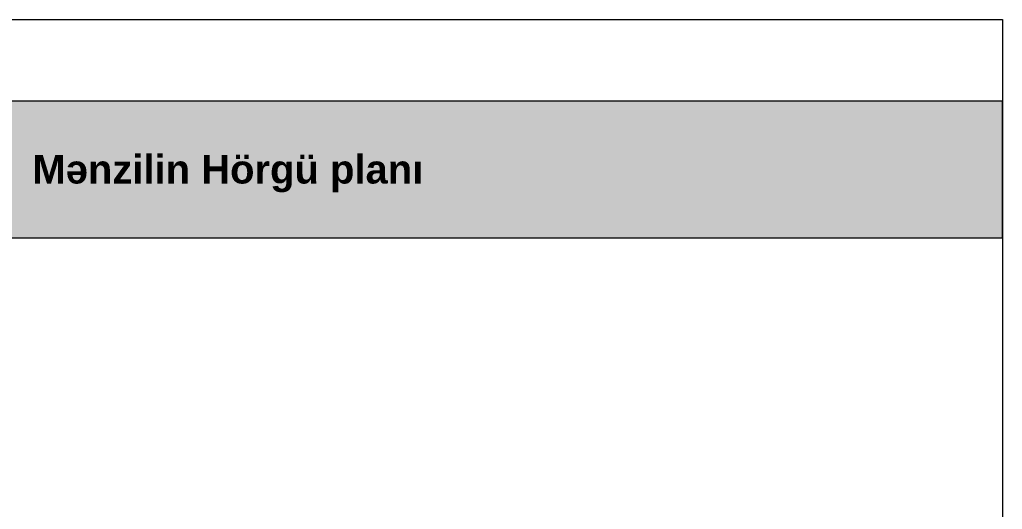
# Model space of a CAD drawing. Header units: millimetres. Extents: x 1680 to 166026, y 35966 to 91121.
# Drawn here: x 9655 to 23762, y 66176 to 73202 of the extents above; entities that cross this region are included whole.
import ezdxf

# ---------------------------------------------------------------- set-up
doc = ezdxf.new("R2010")
doc.units = ezdxf.units.MM
doc.layers.add('2D - Общий_Ном._пера__1', color=7, linetype='Continuous', lineweight=15)
doc.styles.add('style2', font='arial.ttf', dxfattribs={"width": 0.85})

msp = doc.modelspace()

# ---------------------------------------------------------------- hatches: boundary and pattern name
at = {"lineweight": 5, "true_color": 0xffd999}
h = msp.add_hatch(color=41, dxfattribs=at)
h.dxf.hatch_style = 1
h.paths.add_polyline_path([(1679.8, 72030.5), (1679.8, 70073.4), (23762.1, 70073.4), (23762.1, 72030.5)])

# ---------------------------------------------------------------- linework, layer by layer
at = {"color": 41, "lineweight": 5, "true_color": 0xffd999}
msp.add_lwpolyline([(1679.8, 72030.5), (1679.8, 70073.4), (23762.1, 70073.4), (23762.1, 72030.5)], close=True, dxfattribs=at)
at = {"layer": '2D - Общий_Ном._пера__1', "color": 253, "linetype": 'Continuous', "lineweight": 0}
msp.add_lwpolyline([(1679.8, 73202.2), (23762.1, 73202.2), (23762.1, 40910.2), (1679.8, 40910.2), (1679.8, 73202.2)], dxfattribs=at)

# ---------------------------------------------------------------- texts
at = {"color": 0, "lineweight": 5, "insert": (9677.8, 71261.7), "char_height": 410.9732, "attachment_point": 1, "style": 'style2'}
msp.add_mtext_dynamic_manual_height_columns('{\\fArial|b1|i0|c204|p34;\\W1;\\C169;\\c4533798; \\fArial|b1|i0|c238|p34;Mənzilin \\fArial|b1|i0|c204|p34;H\\fArial|b1|i0|c238|p34;örgü\\fArial|b1|i0|c204|p34; \\fArial|b1|i0|c238|p34;planı}', width=8363.461, gutter_width=12.5, heights=[0], dxfattribs=at)

doc.saveas('drawing.dxf')
